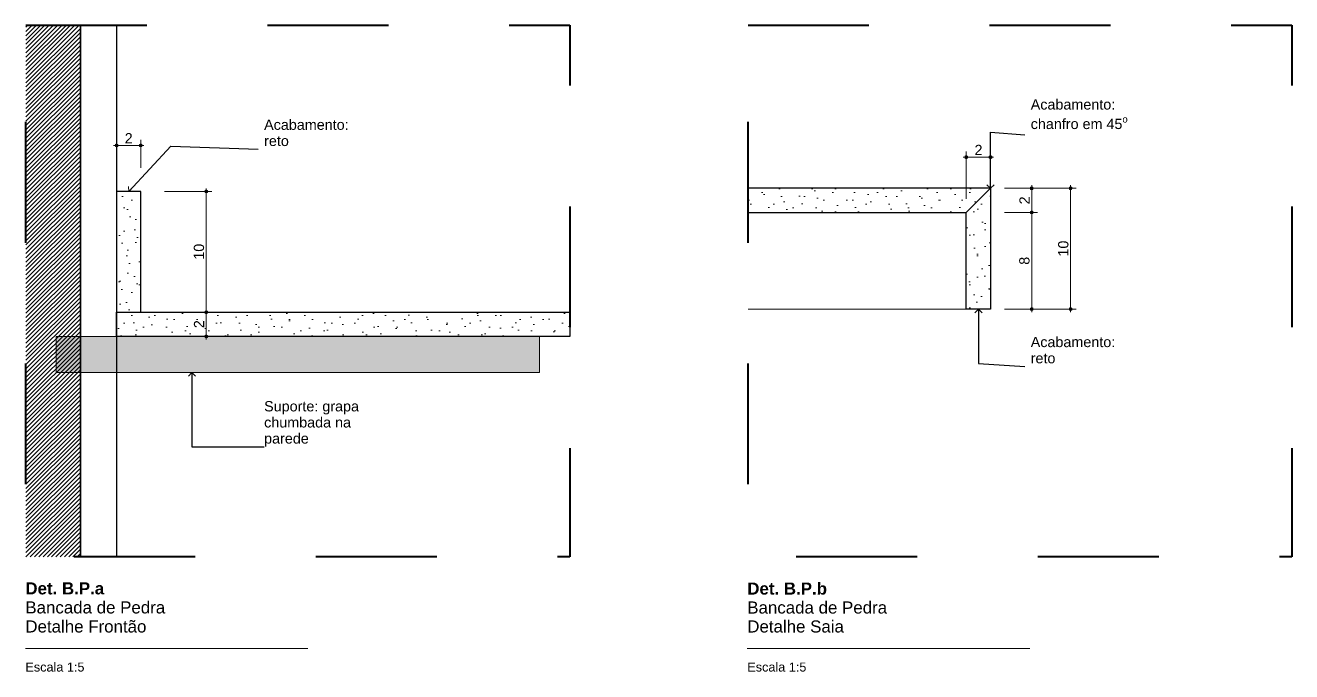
# Model space of a CAD drawing. Header units: metres. Extents: x -1.1 to 45.1, y -1 to 1.8.
# Drawn here: x 0.335 to 1.383, y -0.357 to 0.178 of the extents above; entities that cross this region are included whole.
import ezdxf

# ---------------------------------------------------------------- set-up
doc = ezdxf.new("R2010")
doc.units = ezdxf.units.M
doc.header["$MEASUREMENT"] = 0
doc.linetypes.add('Double Dashed', pattern=[0.0325, 0.02, -0.005, 0.0025, -0.005])
for name, color, linetype, lineweight, true_color in [('0_Caneta_No__24', 7, 'Continuous', 40, 0x851f10), ('0_Caneta_No__25', 7, 'Continuous', 13, 0x982312), ('ARCOS-LINHAS.ARQ_Caneta_No__24', 7, 'Continuous', 40, 0x851f10), ('LOUCAS-METAIS.ARQ_Caneta_No__19', 7, 'Continuous', 0, 0xe9e9e9), ('LOUCAS-METAIS.ARQ_Caneta_No__97', 7, 'Continuous', 5, 0x6b6b6b)]:
    doc.layers.add(name, color=color, linetype=linetype, lineweight=lineweight, true_color=true_color)
for name, color, linetype, lineweight in [('0_Caneta_No__241', 7, 'Continuous', 13), ('0_Caneta_No__98', 7, 'Continuous', 0), ('0_Caneta_No__99', 7, 'Continuous', 20), ('LOUCAS-METAIS.ARQ_Caneta_No__3', 7, 'Continuous', 25), ('LOUCAS-METAIS.ARQ_Caneta_No__4', 7, 'Continuous', 20), ('PAREDE.ARQ_Caneta_No__1', 7, 'Continuous', 35), ('PAREDE.ARQ_Caneta_No__241', 7, 'Continuous', 13), ('PAREDE.ARQ_Caneta_No__3', 7, 'Continuous', 25)]:
    doc.layers.add(name, color=color, linetype=linetype, lineweight=lineweight)
doc.styles.add('GENERATED_STYLE_1', font='arial.ttf')
doc.styles.add('GENERATED_STYLE_2', font='arial.ttf')
doc.dimstyles.new('GENERATED_STYLE__11', dxfattribs={"dimtxt": 0.18, "dimasz": 0.0057, "dimexe": 0.18, "dimexo": 0.0625, "dimgap": 0, "dimtad": 0, "dimtih": 1, "dimtoh": 1, "dimdec": 4, "dimzin": 0, "dimdsep": 46, "dimcen": 0.09, "dimadec": 0, "dimazin": 0, "dimtfac": 1, "dimtdec": 4, "dimtmove": 0, "dimatfit": 3, "dimldrblk": 'ARROWHEAD_8', "dimfxl": 0, "dimtolj": 1, "dimtzin": 0, "dimarcsym": 0})
doc.dimstyles.new('GENERATED_STYLE__12', dxfattribs={"dimtxt": 0.0085, "dimasz": 0.00475, "dimexe": 0.18, "dimexo": 0.031437, "dimgap": 0, "dimtad": 1, "dimzin": 0, "dimdsep": 46, "dimtxsty": 'GENERATED_STYLE_1', "dimblk": 'ARROWHEAD_11', "dimblk1": 'ARROWHEAD_11', "dimblk2": 'ARROWHEAD_11', "dimcen": 0.09, "dimclrd": 256, "dimclre": 256, "dimclrt": 256, "dimadec": 0, "dimazin": 0, "dimtfac": 1, "dimtdec": 4, "dimtmove": 0, "dimatfit": 3, "dimfxl": 0, "dimtolj": 1, "dimtzin": 0, "dimarcsym": 0})
doc.dimstyles.new('GENERATED_STYLE__13', dxfattribs={"dimtxt": 0.0085, "dimasz": 0.00475, "dimexe": 0.18, "dimexo": 0.011437, "dimgap": 0, "dimtad": 1, "dimzin": 0, "dimdsep": 46, "dimtxsty": 'GENERATED_STYLE_1', "dimblk": 'ARROWHEAD_11', "dimblk1": 'ARROWHEAD_11', "dimblk2": 'ARROWHEAD_11', "dimcen": 0.09, "dimclrd": 256, "dimclre": 256, "dimclrt": 256, "dimadec": 0, "dimazin": 0, "dimtfac": 1, "dimtdec": 4, "dimtmove": 0, "dimatfit": 3, "dimfxl": 0, "dimtolj": 1, "dimtzin": 0, "dimarcsym": 0})
doc.dimstyles.new('GENERATED_STYLE__14', dxfattribs={"dimtxt": 0.0085, "dimasz": 0.00475, "dimexe": 0.18, "dimexo": 0.019615, "dimgap": 0, "dimtad": 1, "dimzin": 0, "dimdsep": 46, "dimtxsty": 'GENERATED_STYLE_1', "dimblk": 'ARROWHEAD_11', "dimblk1": 'ARROWHEAD_11', "dimblk2": 'ARROWHEAD_11', "dimcen": 0.09, "dimclrd": 256, "dimclre": 256, "dimclrt": 256, "dimadec": 0, "dimazin": 0, "dimtfac": 1, "dimtdec": 4, "dimtmove": 0, "dimatfit": 3, "dimfxl": 0, "dimtolj": 1, "dimtzin": 0, "dimarcsym": 0})
doc.dimstyles.new('GENERATED_STYLE__15', dxfattribs={"dimtxt": 0.0085, "dimasz": 0.00475, "dimexe": 0.18, "dimexo": 0.011437, "dimgap": 0, "dimtad": 1, "dimtih": 1, "dimtoh": 1, "dimzin": 0, "dimdsep": 46, "dimtxsty": 'GENERATED_STYLE_1', "dimblk": 'ARROWHEAD_11', "dimblk1": 'ARROWHEAD_11', "dimblk2": 'ARROWHEAD_11', "dimcen": 0.09, "dimclrd": 256, "dimclre": 256, "dimclrt": 256, "dimadec": 0, "dimazin": 0, "dimtfac": 1, "dimtdec": 4, "dimtmove": 0, "dimatfit": 3, "dimfxl": 0, "dimtolj": 1, "dimtzin": 0, "dimarcsym": 0})
doc.dimstyles.new('GENERATED_STYLE__16', dxfattribs={"dimtxt": 0.0085, "dimasz": 0.00475, "dimexe": 0.18, "dimexo": 0.019615, "dimgap": 0, "dimtad": 1, "dimtih": 1, "dimtoh": 1, "dimzin": 0, "dimdsep": 46, "dimtxsty": 'GENERATED_STYLE_1', "dimblk": 'ARROWHEAD_11', "dimblk1": 'ARROWHEAD_11', "dimblk2": 'ARROWHEAD_11', "dimcen": 0.09, "dimclrd": 256, "dimclre": 256, "dimclrt": 256, "dimadec": 0, "dimazin": 0, "dimtfac": 1, "dimtdec": 4, "dimtmove": 0, "dimatfit": 3, "dimfxl": 0, "dimtolj": 1, "dimtzin": 0, "dimarcsym": 0})
pattern_1 = [(45, (0, 0.03), (-0.00954594, 0.00954594), [0, -0.009, 0, -0.0135]), (110, (0.03, 0.03), (0.01268585, 0.00461727), [0, -0.0066, 0, -0.0114])]

# ---------------------------------------------------------------- blocks, each defined once
blk = doc.blocks.new('*D30')
at = {"layer": '0_Caneta_No__25', "linetype": 'Continuous', "lineweight": 13, "true_color": 0x982312}
for points in [[(1.1667, 0.0231), (1.1668, 0.0226), (1.1671, 0.0222), (1.1675, 0.0219), (1.168, 0.0218), (1.1685, 0.0219), (1.1689, 0.0222), (1.1691, 0.0226), (1.1692, 0.0231), (1.1691, 0.0235), (1.1689, 0.0239), (1.1685, 0.0242), (1.168, 0.0243), (1.1675, 0.0242), (1.1671, 0.0239), (1.1668, 0.0235)], [(1.1667, -0.0569), (1.1668, -0.0574), (1.1671, -0.0578), (1.1675, -0.0581), (1.168, -0.0582), (1.1685, -0.0581), (1.1689, -0.0578), (1.1691, -0.0574), (1.1692, -0.0569), (1.1691, -0.0565), (1.1689, -0.0561), (1.1685, -0.0558), (1.168, -0.0557), (1.1675, -0.0558), (1.1671, -0.0561), (1.1668, -0.0565)]]:
    blk.add_hatch(color=24, dxfattribs=at).paths.add_polyline_path(points)
at = {"layer": '0_Caneta_No__25', "color": 24, "linetype": 'Continuous', "lineweight": 13, "true_color": 0x982312}
for p, q in [((1.1667, 0.0231), (1.1454, 0.0231)), ((1.168, -0.0557), (1.168, 0.0218)), ((1.1727, 0.0231), (1.1692, 0.0231)), ((1.1667, -0.0569), (1.1454, -0.0569)), ((1.168, -0.0594), (1.168, -0.0582)), ((1.1727, -0.0569), (1.1692, -0.0569))]:
    blk.add_line(p, q, dxfattribs=at)
for centre in [(1.168, 0.0231), (1.168, -0.0569)]:
    blk.add_circle(centre, 0.00125, dxfattribs=at)
at = {"layer": '0_Caneta_No__25', "color": 24, "lineweight": 13, "true_color": 0x982312, "insert": (1.1663, -0.0202), "char_height": 0.0085, "attachment_point": 7, "rotation": 90, "style": 'GENERATED_STYLE_1'}
blk.add_mtext('\\A1;{\\pql;\\fArial|b0|i0|c0|p0;\\W1.000000;8}', dxfattribs=at)
blk = doc.blocks.new('ARROWHEAD_11')
at = {"color": 0, "linetype": 'Continuous', "lineweight": 0}
blk.add_line((0, 0), (-1, 0), dxfattribs=at)
at = {"color": 0, "linetype": 'Continuous', "lineweight": 0, "const_width": 0.25, "flags": 128}
blk.add_lwpolyline([(-0.125, 0, 1), (0.125, 0, 1)], format="xyb", close=True, dxfattribs=at)
blk = doc.blocks.new('*D31')
at = {"layer": '0_Caneta_No__25', "linetype": 'Continuous', "lineweight": 13, "true_color": 0x982312}
for points in [[(1.1667, 0.0431), (1.1668, 0.0426), (1.1671, 0.0422), (1.1675, 0.0419), (1.168, 0.0418), (1.1685, 0.0419), (1.1689, 0.0422), (1.1691, 0.0426), (1.1692, 0.0431), (1.1691, 0.0435), (1.1689, 0.0439), (1.1685, 0.0442), (1.168, 0.0443), (1.1675, 0.0442), (1.1671, 0.0439), (1.1668, 0.0435)], [(1.1667, 0.0231), (1.1668, 0.0226), (1.1671, 0.0222), (1.1675, 0.0219), (1.168, 0.0218), (1.1685, 0.0219), (1.1689, 0.0222), (1.1691, 0.0226), (1.1692, 0.0231), (1.1691, 0.0235), (1.1689, 0.0239), (1.1685, 0.0242), (1.168, 0.0243), (1.1675, 0.0242), (1.1671, 0.0239), (1.1668, 0.0235)]]:
    blk.add_hatch(color=24, dxfattribs=at).paths.add_polyline_path(points)
at = {"layer": '0_Caneta_No__25', "color": 24, "linetype": 'Continuous', "lineweight": 13, "true_color": 0x982312}
for p, q in [((1.1667, 0.0431), (1.1454, 0.0431)), ((1.168, 0.0443), (1.168, 0.0456)), ((1.1727, 0.0431), (1.1692, 0.0431)), ((1.168, 0.0243), (1.168, 0.0418)), ((1.1667, 0.0231), (1.1454, 0.0231)), ((1.1727, 0.0231), (1.1692, 0.0231))]:
    blk.add_line(p, q, dxfattribs=at)
for centre in [(1.168, 0.0431), (1.168, 0.0231)]:
    blk.add_circle(centre, 0.00125, dxfattribs=at)
at = {"layer": '0_Caneta_No__25', "color": 24, "lineweight": 13, "true_color": 0x982312, "insert": (1.1663, 0.0298), "char_height": 0.0085, "attachment_point": 7, "rotation": 90, "style": 'GENERATED_STYLE_1'}
blk.add_mtext('\\A1;{\\pql;\\fArial|b0|i0|c0|p0;\\W1.000000;2}', dxfattribs=at)
blk = doc.blocks.new('*D32')
at = {"layer": '0_Caneta_No__25', "linetype": 'Continuous', "lineweight": 13, "true_color": 0x982312}
for points in [[(1.199, 0.0431), (1.1991, 0.0426), (1.1993, 0.0422), (1.1997, 0.0419), (1.2002, 0.0418), (1.2007, 0.0419), (1.2011, 0.0422), (1.2014, 0.0426), (1.2015, 0.0431), (1.2014, 0.0435), (1.2011, 0.0439), (1.2007, 0.0442), (1.2002, 0.0443), (1.1997, 0.0442), (1.1993, 0.0439), (1.1991, 0.0435)], [(1.199, -0.0569), (1.1991, -0.0574), (1.1993, -0.0578), (1.1997, -0.0581), (1.2002, -0.0582), (1.2007, -0.0581), (1.2011, -0.0578), (1.2014, -0.0574), (1.2015, -0.0569), (1.2014, -0.0565), (1.2011, -0.0561), (1.2007, -0.0558), (1.2002, -0.0557), (1.1997, -0.0558), (1.1993, -0.0561), (1.1991, -0.0565)]]:
    blk.add_hatch(color=24, dxfattribs=at).paths.add_polyline_path(points)
at = {"layer": '0_Caneta_No__25', "color": 24, "linetype": 'Continuous', "lineweight": 13, "true_color": 0x982312}
for p, q in [((1.199, 0.0431), (1.1536, 0.0431)), ((1.2002, 0.0443), (1.2002, 0.0456)), ((1.2049, 0.0431), (1.2015, 0.0431)), ((1.2002, -0.0557), (1.2002, 0.0418)), ((1.199, -0.0569), (1.1536, -0.0569)), ((1.2002, -0.0594), (1.2002, -0.0582)), ((1.2049, -0.0569), (1.2015, -0.0569))]:
    blk.add_line(p, q, dxfattribs=at)
for centre in [(1.2002, 0.0431), (1.2002, -0.0569)]:
    blk.add_circle(centre, 0.00125, dxfattribs=at)
at = {"layer": '0_Caneta_No__25', "color": 24, "lineweight": 13, "true_color": 0x982312, "insert": (1.1985, -0.0134), "char_height": 0.0085, "attachment_point": 7, "rotation": 90, "style": 'GENERATED_STYLE_1'}
blk.add_mtext('\\A1;{\\pql;\\fArial|b0|i0|c0|p0;\\W1.000000;10}', dxfattribs=at)
blk = doc.blocks.new('*D33')
at = {"layer": '0_Caneta_No__25', "linetype": 'Continuous', "lineweight": 13, "true_color": 0x982312}
for points in [[(1.1127, 0.0689), (1.1128, 0.0684), (1.1131, 0.068), (1.1135, 0.0678), (1.1139, 0.0677), (1.1144, 0.0678), (1.1148, 0.068), (1.1151, 0.0684), (1.1152, 0.0689), (1.1151, 0.0694), (1.1148, 0.0698), (1.1144, 0.0701), (1.1139, 0.0702), (1.1135, 0.0701), (1.1131, 0.0698), (1.1128, 0.0694)], [(1.1327, 0.0689), (1.1328, 0.0684), (1.1331, 0.068), (1.1335, 0.0678), (1.1339, 0.0677), (1.1344, 0.0678), (1.1348, 0.068), (1.1351, 0.0684), (1.1352, 0.0689), (1.1351, 0.0694), (1.1348, 0.0698), (1.1344, 0.0701), (1.1339, 0.0702), (1.1335, 0.0701), (1.1331, 0.0698), (1.1328, 0.0694)]]:
    blk.add_hatch(color=24, dxfattribs=at).paths.add_polyline_path(points)
at = {"layer": '0_Caneta_No__25', "color": 24, "linetype": 'Continuous', "lineweight": 13, "true_color": 0x982312}
for p, q in [((1.1139, 0.0736), (1.1139, 0.0702)), ((1.1339, 0.0736), (1.1339, 0.0702)), ((1.1127, 0.0689), (1.1114, 0.0689)), ((1.1139, 0.0677), (1.1139, 0.0345)), ((1.1327, 0.0689), (1.1152, 0.0689)), ((1.1339, 0.0677), (1.1339, 0.0545)), ((1.1364, 0.0689), (1.1352, 0.0689))]:
    blk.add_line(p, q, dxfattribs=at)
for centre in [(1.1139, 0.0689), (1.1339, 0.0689)]:
    blk.add_circle(centre, 0.00125, dxfattribs=at)
at = {"layer": '0_Caneta_No__25', "color": 24, "lineweight": 13, "true_color": 0x982312, "insert": (1.1207, 0.0706), "char_height": 0.0085, "attachment_point": 7, "style": 'GENERATED_STYLE_1'}
blk.add_mtext('\\A1;{\\pql;\\fArial|b0|i0|c0|p0;\\W1.000000;2}', dxfattribs=at)
blk = doc.blocks.new('*D34')
at = {"layer": '0_Caneta_No__25', "linetype": 'Continuous', "lineweight": 13, "true_color": 0x982312}
for points in [[(0.4093, 0.0786), (0.4094, 0.0781), (0.4097, 0.0777), (0.4101, 0.0774), (0.4106, 0.0773), (0.4111, 0.0774), (0.4115, 0.0777), (0.4117, 0.0781), (0.4118, 0.0786), (0.4117, 0.0791), (0.4115, 0.0795), (0.4111, 0.0797), (0.4106, 0.0798), (0.4101, 0.0797), (0.4097, 0.0795), (0.4094, 0.0791)], [(0.4293, 0.0786), (0.4294, 0.0781), (0.4297, 0.0777), (0.4301, 0.0774), (0.4306, 0.0773), (0.4311, 0.0774), (0.4315, 0.0777), (0.4317, 0.0781), (0.4318, 0.0786), (0.4317, 0.0791), (0.4315, 0.0795), (0.4311, 0.0797), (0.4306, 0.0798), (0.4301, 0.0797), (0.4297, 0.0795), (0.4294, 0.0791)]]:
    blk.add_hatch(color=24, dxfattribs=at).paths.add_polyline_path(points)
at = {"layer": '0_Caneta_No__25', "color": 24, "linetype": 'Continuous', "lineweight": 13, "true_color": 0x982312}
for p, q in [((0.4081, 0.0786), (0.4093, 0.0786)), ((0.4106, 0.0798), (0.4106, 0.0833)), ((0.4106, 0.0601), (0.4106, 0.0773)), ((0.4118, 0.0786), (0.4293, 0.0786)), ((0.4306, 0.0798), (0.4306, 0.0833)), ((0.4306, 0.0601), (0.4306, 0.0773)), ((0.4318, 0.0786), (0.4331, 0.0786))]:
    blk.add_line(p, q, dxfattribs=at)
for centre in [(0.4106, 0.0786), (0.4306, 0.0786)]:
    blk.add_circle(centre, 0.00125, dxfattribs=at)
at = {"layer": '0_Caneta_No__25', "color": 24, "lineweight": 13, "true_color": 0x982312, "insert": (0.4173, 0.0803), "char_height": 0.0085, "attachment_point": 7, "style": 'GENERATED_STYLE_1'}
blk.add_mtext('\\A1;{\\pql;\\fArial|b0|i0|c0|p0;\\W1.000000;2}', dxfattribs=at)
blk = doc.blocks.new('ARROWHEAD_8')
at = {"color": 0, "linetype": 'Continuous', "lineweight": 0}
blk.add_line((0, 0), (-1, 0), dxfattribs=at)
at = {"color": 0, "linetype": 'Continuous', "lineweight": 0, "flags": 128}
blk.add_lwpolyline([(-0.525, 0.525), (0, 0), (-0.525, -0.525)], dxfattribs=at)
blk = doc.blocks.new('*D47')
at = {"layer": '0_Caneta_No__25', "linetype": 'Continuous', "lineweight": 13, "true_color": 0x982312}
for points in [[(0.4835, -0.0595), (0.4836, -0.06), (0.4839, -0.0604), (0.4843, -0.0607), (0.4848, -0.0608), (0.4853, -0.0607), (0.4857, -0.0604), (0.4859, -0.06), (0.486, -0.0595), (0.4859, -0.059), (0.4857, -0.0586), (0.4853, -0.0584), (0.4848, -0.0583), (0.4843, -0.0584), (0.4839, -0.0586), (0.4836, -0.059)], [(0.4835, -0.0795), (0.4836, -0.08), (0.4839, -0.0804), (0.4843, -0.0807), (0.4848, -0.0808), (0.4853, -0.0807), (0.4857, -0.0804), (0.4859, -0.08), (0.486, -0.0795), (0.4859, -0.079), (0.4857, -0.0786), (0.4853, -0.0784), (0.4848, -0.0783), (0.4843, -0.0784), (0.4839, -0.0786), (0.4836, -0.079)]]:
    blk.add_hatch(color=24, dxfattribs=at).paths.add_polyline_path(points)
at = {"layer": '0_Caneta_No__25', "color": 24, "linetype": 'Continuous', "lineweight": 13, "true_color": 0x982312}
for p, q in [((0.4835, -0.0595), (0.4502, -0.0595)), ((0.4848, -0.0783), (0.4848, -0.0608)), ((0.4895, -0.0595), (0.486, -0.0595)), ((0.4835, -0.0795), (0.4302, -0.0795)), ((0.4848, -0.082), (0.4848, -0.0808)), ((0.4895, -0.0795), (0.486, -0.0795))]:
    blk.add_line(p, q, dxfattribs=at)
for centre in [(0.4848, -0.0595), (0.4848, -0.0795)]:
    blk.add_circle(centre, 0.00125, dxfattribs=at)
at = {"layer": '0_Caneta_No__25', "color": 24, "lineweight": 13, "true_color": 0x982312, "insert": (0.4831, -0.0727), "char_height": 0.0085, "attachment_point": 7, "rotation": 90, "style": 'GENERATED_STYLE_1'}
blk.add_mtext('\\A1;{\\pql;\\fArial|b0|i0|c0|p0;\\W1.000000;2}', dxfattribs=at)
blk = doc.blocks.new('*D48')
at = {"layer": '0_Caneta_No__25', "linetype": 'Continuous', "lineweight": 13, "true_color": 0x982312}
for points in [[(0.4835, 0.0405), (0.4836, 0.04), (0.4839, 0.0396), (0.4843, 0.0393), (0.4848, 0.0392), (0.4853, 0.0393), (0.4857, 0.0396), (0.4859, 0.04), (0.486, 0.0405), (0.4859, 0.041), (0.4857, 0.0414), (0.4853, 0.0416), (0.4848, 0.0417), (0.4843, 0.0416), (0.4839, 0.0414), (0.4836, 0.041)], [(0.4835, -0.0595), (0.4836, -0.06), (0.4839, -0.0604), (0.4843, -0.0607), (0.4848, -0.0608), (0.4853, -0.0607), (0.4857, -0.0604), (0.4859, -0.06), (0.486, -0.0595), (0.4859, -0.059), (0.4857, -0.0586), (0.4853, -0.0584), (0.4848, -0.0583), (0.4843, -0.0584), (0.4839, -0.0586), (0.4836, -0.059)]]:
    blk.add_hatch(color=24, dxfattribs=at).paths.add_polyline_path(points)
at = {"layer": '0_Caneta_No__25', "color": 24, "linetype": 'Continuous', "lineweight": 13, "true_color": 0x982312}
for p, q in [((0.4848, 0.0417), (0.4848, 0.043)), ((0.4835, 0.0405), (0.4502, 0.0405)), ((0.4848, -0.0583), (0.4848, 0.0392)), ((0.4895, 0.0405), (0.486, 0.0405)), ((0.4835, -0.0595), (0.4502, -0.0595)), ((0.4895, -0.0595), (0.486, -0.0595))]:
    blk.add_line(p, q, dxfattribs=at)
for centre in [(0.4848, 0.0405), (0.4848, -0.0595)]:
    blk.add_circle(centre, 0.00125, dxfattribs=at)
at = {"layer": '0_Caneta_No__25', "color": 24, "lineweight": 13, "true_color": 0x982312, "insert": (0.4831, -0.016), "char_height": 0.0085, "attachment_point": 7, "rotation": 90, "style": 'GENERATED_STYLE_1'}
blk.add_mtext('\\A1;{\\pql;\\fArial|b0|i0|c0|p0;\\W1.000000;10}', dxfattribs=at)

msp = doc.modelspace()

# ---------------------------------------------------------------- hatches: boundary and pattern name
at = {"layer": 'LOUCAS-METAIS.ARQ_Caneta_No__19', "linetype": 'Continuous', "lineweight": 0, "true_color": 0xe9e9e9}
msp.add_hatch(color=254, dxfattribs=at).paths.add_polyline_path([(0.3606, -0.0795), (0.7606, -0.0795), (0.7606, -0.1095), (0.3606, -0.1095)])
at = {"layer": 'LOUCAS-METAIS.ARQ_Caneta_No__97', "linetype": 'Continuous', "lineweight": 5, "true_color": 0x6b6b6b}
h = msp.add_hatch(dxfattribs=at)
h.set_pattern_fill('Carpet_0002', color=251, style=0, pattern_type=2)
h.set_pattern_definition(pattern_1)
h.paths.add_polyline_path([(1.1339, 0.0431), (0.9332, 0.0431), (0.9332, 0.0231), (1.1139, 0.0231)])
h = msp.add_hatch(dxfattribs=at)
h.set_pattern_fill('Carpet_0002', color=251, style=0, pattern_type=2)
h.set_pattern_definition(pattern_1)
h.paths.add_polyline_path([(1.1339, 0.0431), (1.1339, -0.0569), (1.1139, -0.0569), (1.1139, 0.0231)])
h = msp.add_hatch(dxfattribs=at)
h.set_pattern_fill('Carpet_0002', color=251, style=0, pattern_type=2)
h.set_pattern_definition(pattern_1)
h.paths.add_polyline_path([(0.4306, 0.0405), (0.4106, 0.0405), (0.4106, -0.0595), (0.4306, -0.0595)])
h = msp.add_hatch(dxfattribs=at)
h.set_pattern_fill('Carpet_0002', color=251, style=0, pattern_type=2)
h.set_pattern_definition(pattern_1)
h.paths.add_polyline_path([(0.7856, -0.0595), (0.7856, -0.0795), (0.4106, -0.0795), (0.4106, -0.0595)])
at = {"layer": 'PAREDE.ARQ_Caneta_No__241', "linetype": 'Continuous', "lineweight": 13}
h = msp.add_hatch(dxfattribs=at)
h.set_pattern_fill('common_brick_0002', style=0, pattern_type=2)
h.set_pattern_definition([(45, (0, 0), (-0.001767767, 0.001767767), [])])
h.paths.add_polyline_path([(0.3356, -0.2619), (0.3356, 0.1781), (0.3806, 0.1781), (0.3806, -0.2619)])

# ---------------------------------------------------------------- linework, layer by layer
at = {"layer": '0_Caneta_No__241', "color": 7, "linetype": 'Continuous', "lineweight": 13}
msp.add_line((1.1339, -0.0569), (0.9332, -0.0569), dxfattribs=at)
at = {"layer": '0_Caneta_No__98', "color": 7, "linetype": 'Continuous', "lineweight": 0}
for p, q in [((0.3351, -0.338), (0.5688, -0.338)), ((0.9326, -0.338), (1.1664, -0.338))]:
    msp.add_line(p, q, dxfattribs=at)
at = {"layer": 'ARCOS-LINHAS.ARQ_Caneta_No__24', "color": 26, "linetype": 'Double Dashed', "lineweight": 40, "true_color": 0x851f10, "flags": 128}
for points in [[(0.3356, 0.1781), (0.7856, 0.1781), (0.7856, -0.2619), (0.3356, -0.2619)], [(0.9332, 0.1781), (1.3832, 0.1781), (1.3832, -0.2619), (0.9332, -0.2619)]]:
    msp.add_lwpolyline(points, close=True, dxfattribs=at)
at = {"layer": 'LOUCAS-METAIS.ARQ_Caneta_No__3', "color": 7, "linetype": 'Continuous', "lineweight": 25, "flags": 128}
for points in [[(1.1339, 0.0431), (0.9332, 0.0431), (0.9332, 0.0231), (1.1139, 0.0231)], [(1.1339, 0.0431), (1.1339, -0.0569), (1.1139, -0.0569), (1.1139, 0.0231)], [(0.4306, 0.0405), (0.4106, 0.0405), (0.4106, -0.0595), (0.4306, -0.0595)], [(0.7856, -0.0595), (0.7856, -0.0795), (0.4106, -0.0795), (0.4106, -0.0595)]]:
    msp.add_lwpolyline(points, close=True, dxfattribs=at)
at = {"layer": 'LOUCAS-METAIS.ARQ_Caneta_No__4', "color": 7, "linetype": 'Continuous', "lineweight": 20, "flags": 128}
msp.add_lwpolyline([(0.3606, -0.0795), (0.7606, -0.0795), (0.7606, -0.1095), (0.3606, -0.1095)], close=True, dxfattribs=at)
at = {"layer": 'PAREDE.ARQ_Caneta_No__1', "color": 7, "linetype": 'Continuous', "lineweight": 35}
msp.add_line((0.3806, 0.1781), (0.3806, -0.2619), dxfattribs=at)
at = {"layer": 'PAREDE.ARQ_Caneta_No__3', "color": 7, "linetype": 'Continuous', "lineweight": 25}
msp.add_lwpolyline([(0.4106, 0.1781), (0.4106, -0.2619)], dxfattribs=at)

# ---------------------------------------------------------------- texts
at = {"layer": '0_Caneta_No__24', "color": 26, "linetype": 'Continuous', "lineweight": 40, "true_color": 0x851f10, "char_height": 0.01, "attachment_point": 7, "style": 'GENERATED_STYLE_2'}
for s, insert, line_spacing_factor in [('\\A1;{\\pql;\\fArial|b1|i0|c0|p0;\\W1.000000;Det. B.P.b\\P\\pql;\\fArial|b0|i0|c0|p0;\\W1.000000;Bancada de Pedra \\P\\pql;\\fArial|b0|i0|c0|p0;\\W1.000000;Detalhe Saia\\fArial|b0|i0|c0|p0;\\W1.000000;  }', (0.9326, -0.3248), 0.941332), ('\\A1;{\\pql;\\fArial|b1|i0|c0|p0;\\W1.000000;Det. B.P.a\\P\\pql;\\fArial|b0|i0|c0|p0;\\W1.000000;Bancada de Pedra \\P\\pql;\\fArial|b0|i0|c0|p0;\\W1.000000;Detalhe Frontão}', (0.3351, -0.3248), 0.946226)]:
    msp.add_mtext(s, dxfattribs=dict(at, insert=insert, line_spacing_factor=line_spacing_factor))
at = {"layer": '0_Caneta_No__98', "color": 7, "linetype": 'Continuous', "lineweight": 0, "char_height": 0.0075, "attachment_point": 1, "style": 'GENERATED_STYLE_1'}
for insert in [(0.3351, -0.3495), (0.9326, -0.3495)]:
    msp.add_mtext('\\A1;{\\pql;\\fArial|b0|i0|c0|p0;\\W1.000000;Escala 1:5}', dxfattribs=dict(at, insert=insert))
at = {"layer": '0_Caneta_No__99', "color": 7, "linetype": 'Continuous', "lineweight": 20, "char_height": 0.0085, "attachment_point": 7, "style": 'GENERATED_STYLE_1'}
for s, insert, line_spacing_factor in [('\\A1;{\\pql;\\fArial|b0|i0|c0|p0;\\W1.000000;Acabamento:\\P\\pql;\\fArial|b0|i0|c0|p0;\\W1.000000;chanfro em 45\\fArial|b0|i0|c0|p0;\\W1.000000;\\A1{\\H.66x;\\So^  ;}}', (1.1672, 0.0897), 0.963546), ('\\A1;{\\pql;\\fArial|b0|i0|c0|p0;\\W1.000000;Acabamento:\\P\\pql;\\fArial|b0|i0|c0|p0;\\W1.000000;reto}', (0.5327, 0.078), 0.946246), ('\\A1;{\\pql;\\fArial|b0|i0|c0|p0;\\W1.000000;Acabamento:\\P\\pql;\\fArial|b0|i0|c0|p0;\\W1.000000;reto}', (1.1672, -0.1019), 0.946246)]:
    msp.add_mtext(s, dxfattribs=dict(at, insert=insert, line_spacing_factor=line_spacing_factor))
at = {"layer": '0_Caneta_No__99', "color": 7, "linetype": 'Continuous', "lineweight": 20, "insert": (0.5327, -0.1708), "char_height": 0.0085, "width": 0.102481, "attachment_point": 7, "line_spacing_factor": 0.940154, "style": 'GENERATED_STYLE_1'}
msp.add_mtext('\\A1;{\\pql;\\fArial|b0|i0|c0|p0;\\W1.000000;Suporte: grapa chumbada na parede}', dxfattribs=at)

# ---------------------------------------------------------------- dimensions: what is measured, and where the dimension line sits
at = {"color": 24, "linetype": 'Continuous', "lineweight": 13, "true_color": 0x982312}
dim = msp.add_linear_dim(base=(0.4306, 0.0786), p1=(0.4106, 0.0405), p2=(0.4306, 0.0405), dimstyle='GENERATED_STYLE__16', dxfattribs=at)
dim.commit()
dim.dimension.update_dxf_attribs({"geometry": '*D34', "text_midpoint": (0.4206, 0.0845), "dimtype": 160})
dim = msp.add_linear_dim(base=(1.1139, 0.0689), p1=(1.1339, 0.0431), p2=(1.1139, 0.0231), angle=180, dimstyle='GENERATED_STYLE__15', dxfattribs=at)
dim.commit()
dim.dimension.update_dxf_attribs({"geometry": '*D33', "text_midpoint": (1.1239, 0.0749), "dimtype": 160})
for base, p1, p2, dimstyle, picture, middle in [((0.4848, 0.0405), (0.4306, -0.0595), (0.4306, 0.0405), 'GENERATED_STYLE__14', '*D48', (0.4788, -0.0095)), ((1.168, 0.0431), (1.1139, 0.0231), (1.1339, 0.0431), 'GENERATED_STYLE__13', '*D31', (1.162, 0.0331)), ((1.2002, 0.0431), (1.1339, -0.0569), (1.1339, 0.0431), 'GENERATED_STYLE__14', '*D32', (1.1943, -0.007)), ((1.168, 0.0231), (1.1339, -0.0569), (1.1139, 0.0231), 'GENERATED_STYLE__12', '*D30', (1.162, -0.0169)), ((0.4848, -0.0595), (0.4106, -0.0795), (0.4306, -0.0595), 'GENERATED_STYLE__14', '*D47', (0.4788, -0.0695))]:
    dim = msp.add_linear_dim(base=base, p1=p1, p2=p2, angle=90, dimstyle=dimstyle, dxfattribs=at)
    dim.commit()
    dim.dimension.update_dxf_attribs({"geometry": picture, "text_midpoint": middle, "dimtype": 160, "text_rotation": 90})

# ---------------------------------------------------------------- leaders
at = {"layer": '0_Caneta_No__98', "color": 7, "linetype": 'Continuous', "lineweight": 0, "annotation_type": 0, "has_hookline": 1, "hookline_direction": 0}
for points, text_width in [([(1.1339, 0.0431), (1.1339, 0.0897), (1.1622, 0.0875)], 0.0794), ([(0.4206, 0.0405), (0.4555, 0.078), (0.5277, 0.0754)], 0.0689), ([(1.1239, -0.0569), (1.1239, -0.1019), (1.1622, -0.1045)], 0.0689), ([(0.473, -0.1095), (0.473, -0.1708), (0.5327, -0.1708)], 0.0774)]:
    msp.add_leader(points, dimstyle='GENERATED_STYLE__11', dxfattribs=dict(at, text_width=text_width))

doc.saveas('drawing.dxf')
